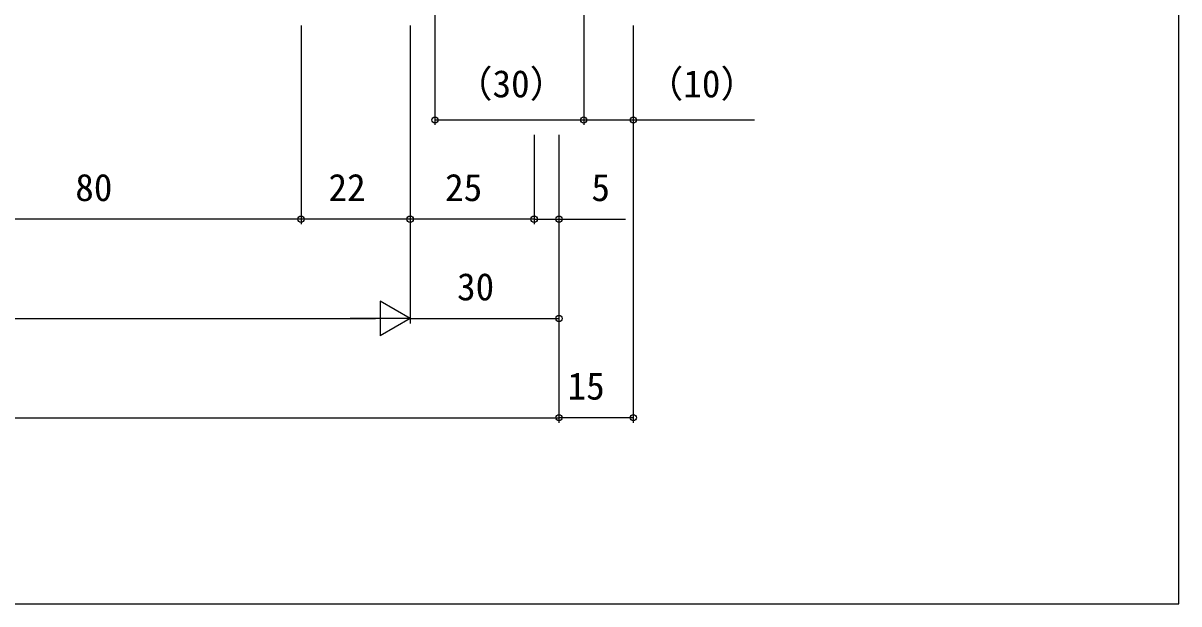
# Model space of a CAD drawing. Units: millimetres, scale not verified. Extents: x -437 to 438, y -554 to 551.
# Drawn here: x 205.2 to 438.2, y -553.5 to -436.5 of the extents above; entities that cross this region are included whole.
import ezdxf
from ezdxf.enums import TextEntityAlignment as Align

# ---------------------------------------------------------------- set-up
doc = ezdxf.new("R2010")
doc.units = ezdxf.units.MM
doc.header["$LTSCALE"] = 4
doc.layers.add('0-7_YKK_D', color=6, linetype='Continuous')
doc.layers.add('0-8_YKK_ZWAK', color=7, linetype='Continuous')
doc.styles.add('ＭＳ ゴシック', font='')
doc.styles.get('ＭＳ ゴシック').set_extended_font_data('MS Gothic')

msp = doc.modelspace()

# ---------------------------------------------------------------- linework, layer by layer
at = {"layer": '0-7_YKK_D'}
for p, q in [((288.201, -412.5), (288.201, -457)), ((318.2, -412.5), (318.2, -457)), ((261.2, -437), (261.2, -477)), ((261.2, -437), (261.2, -477)), ((283.2, -437), (283.2, -497)), ((283.2, -437), (283.2, -477)), ((318.2, -437), (318.2, -457)), ((328.2, -437), (328.2, -457)), ((328.2, -438), (328.2, -517)), ((288.201, -456), (318.2, -456)), ((283.2, -459), (283.2, -497)), ((283.2, -459), (283.2, -477)), ((308.2, -459), (308.2, -477)), ((308.2, -459), (308.2, -477)), ((313.2, -459), (313.2, -477)), ((313.2, -459), (313.2, -497)), ((313.2, -459), (313.2, -517)), ((313.2, -459), (313.2, -517)), ((261.2, -476), (181.2, -476)), ((283.2, -476), (261.2, -476)), ((308.2, -476), (283.2, -476)), ((283.2, -496), (277.138, -492.5)), ((277.138, -492.5), (277.138, -499.5)), ((-274.8, -496), (276.2, -496)), ((283.2, -496), (271.076, -496)), ((283.2, -496), (277.138, -499.5)), ((283.2, -496), (313.2, -496)), ((-311.8, -516), (313.2, -516)), ((328.2, -516), (313.2, -516))]:
    msp.add_line(p, q, dxfattribs=at)
for points in [[(318.2, -456), (328.2, -456), (352.605, -456)], [(308.2, -476), (313.2, -476), (326.647, -476)]]:
    msp.add_lwpolyline(points, dxfattribs=at)
for centre in [(288.201, -456), (318.2, -456), (318.2, -456), (328.2, -456), (261.2, -476), (261.2, -476), (283.2, -476), (283.2, -476), (308.2, -476), (308.2, -476), (313.2, -476), (313.2, -496), (313.2, -516), (328.2, -516)]:
    msp.add_circle(centre, 0.637, dxfattribs=at)
at = {"layer": '0-8_YKK_ZWAK'}
msp.add_lwpolyline([(-436.8, -553.5), (438.2, -553.5), (438.2, 516.5)], dxfattribs=at)

# ---------------------------------------------------------------- texts
at = {"layer": '0-7_YKK_D', "style": 'ＭＳ ゴシック'}
for s, p in [('（30）', (292.313, -453.105)), ('（10）', (330.79, -453.105)), ('80', (215.682, -474)), ('22', (266.745, -474)), ('25', (290.245, -474)), ('5', (319.746, -474)), ('30', (292.66, -494)), ('15', (314.947, -514))]:
    msp.add_text(s, height=5.499, dxfattribs=at).set_placement(p, align=Align.BOTTOM_LEFT)

doc.saveas('drawing.dxf')
